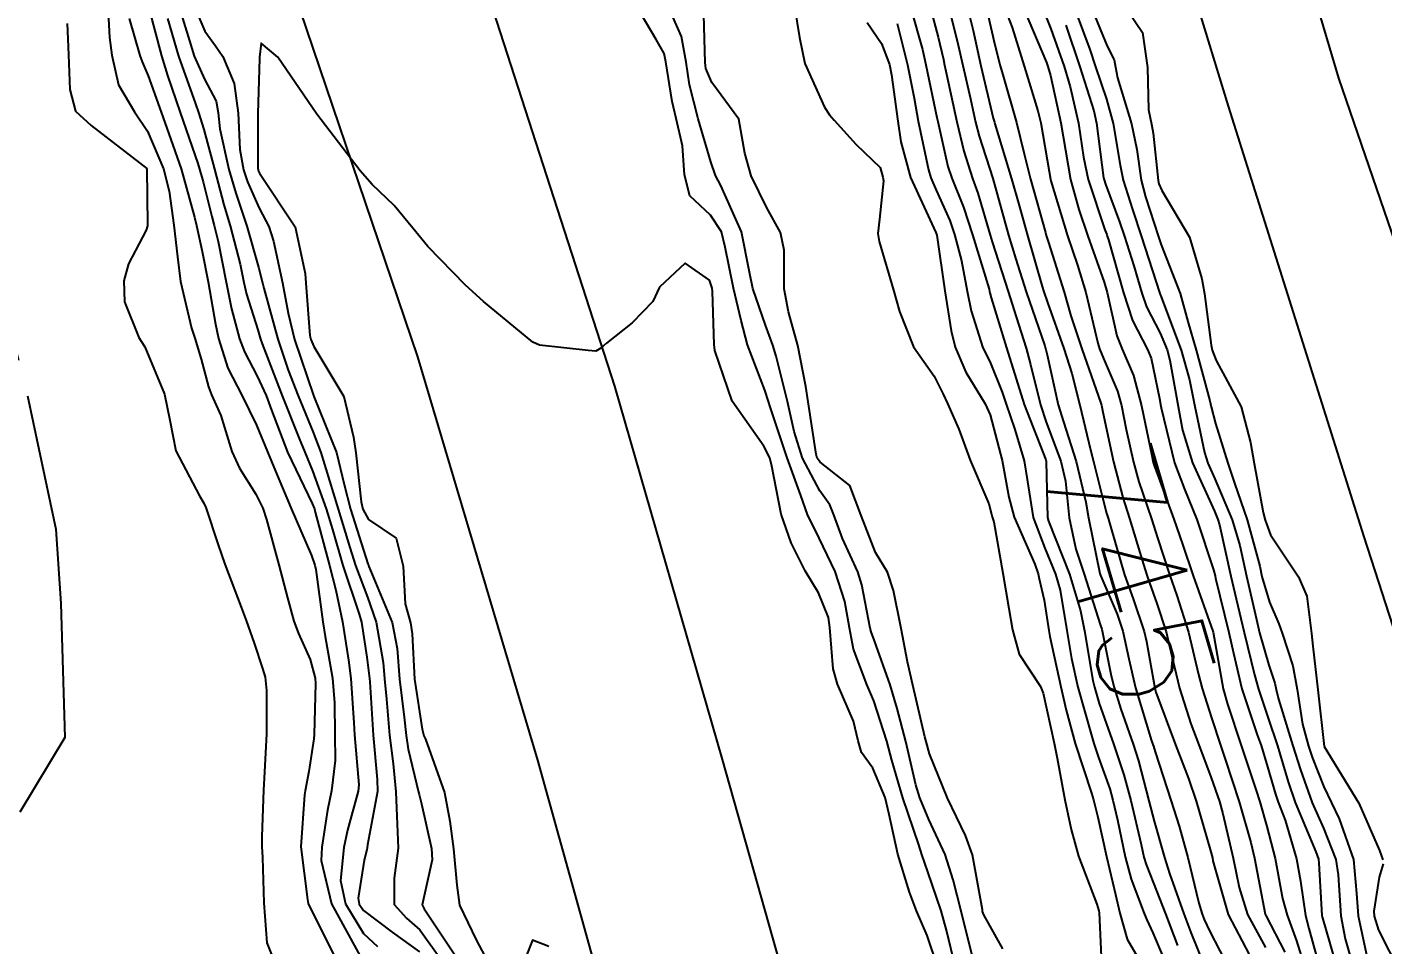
# Model space of a CAD drawing. Header units: metres. Extents: x 298520 to 308411, y 7433745 to 7450750.
# Drawn here: x 298938.96 to 298987.04, y 7449832.72 to 7449865.28 of the extents above; entities that cross this region are included whole.
import ezdxf
from ezdxf.enums import TextEntityAlignment as Align

# ---------------------------------------------------------------- set-up
doc = ezdxf.new("R2010")
doc.units = ezdxf.units.M
doc.header["$LTSCALE"] = 10
doc.linetypes.add('DASHED', pattern=[0.75, 0.5, -0.25])
for name, color, linetype in [('Cotas', 45, 'Continuous'), ('Curvas de Nivel 1m', 11, 'Continuous'), ('Curvas de Nivel 5m', 15, 'Continuous'), ('Linha Férrea', 251, 'TRACKS'), ('Vias Primárias', 230, 'Continuous'), ('Vias Secundárias', 230, 'DASHED')]:
    doc.layers.add(name, color=color, linetype=linetype)
doc.styles.add('Style-STANDARD', font='STANDARD.shx')
doc.linetypes.add('TRACKS', pattern='A,0.15,[130,ltypeshp.shx,S=0.25,R=0,X=0,Y=0],0.15', length=0.3)

msp = doc.modelspace()

# ---------------------------------------------------------------- linework, layer by layer
at = {"layer": 'Curvas de Nivel 1m', "flags": 128}
for points, elevation in [([(298941.805, 7449866.275), (298941.88, 7449864.902), (298941.959, 7449864.279), (298942.193, 7449863.227), (298942.761, 7449862.267), (298943.223, 7449861.588), (298943.795, 7449860.254), (298943.993, 7449859.453), (298944.156, 7449858.25), (298944.292, 7449857.123), (298944.391, 7449856.248), (298944.783, 7449854.597), (298944.901, 7449854.242), (298945.126, 7449853.502), (298945.39, 7449852.511), (298945.498, 7449852.234), (298945.832, 7449851.499), (298946.217, 7449850.223), (298946.491, 7449849.633), (298947.068, 7449848.714), (298947.311, 7449848.208), (298947.452, 7449847.813), (298947.888, 7449846.202), (298948.19, 7449845.034), (298948.411, 7449844.199), (298948.576, 7449843.764), (298949, 7449842.85), (298949.172, 7449842.188), (298949.187, 7449841.991), (298949.133, 7449840.188), (298949.122, 7449840.027), (298948.95, 7449838.876), (298948.823, 7449838.192), (298948.792, 7449838.043), (298948.661, 7449836.194), (298948.895, 7449834.33), (298948.93, 7449834.19), (298948.947, 7449834.135), (298949.934, 7449832.179)], 754), ([(298943.27, 7449865.944), (298943.721, 7449864.255), (298943.94, 7449863.559), (298944.382, 7449862.249), (298945.01, 7449860.437), (298945.075, 7449860.241), (298945.198, 7449859.783), (298945.503, 7449858.552), (298945.59, 7449858.234), (298945.736, 7449857.67), (298946.011, 7449856.227), (298946.205, 7449855.286), (298946.488, 7449854.22), (298946.665, 7449853.754), (298947.12, 7449852.898), (298947.436, 7449852.207), (298947.627, 7449851.683), (298948.194, 7449850.199), (298949.065, 7449848.38), (298949.143, 7449848.189), (298949.175, 7449848.076), (298949.676, 7449846.184), (298949.91, 7449845.301), (298950.137, 7449844.179), (298950.35, 7449842.826), (298950.442, 7449842.176), (298950.544, 7449840.599), (298950.57, 7449840.174), (298950.717, 7449838.401), (298950.698, 7449838.172), (298950.315, 7449836.791), (298950.19, 7449836.177), (298950.073, 7449835.011), (298950.244, 7449834.176), (298950.883, 7449833.13), (298951.385, 7449832.67)], 752), ([(298944.787, 7449866.245), (298945.262, 7449865.135), (298945.64, 7449864.617), (298945.896, 7449864.23), (298946.298, 7449863.279), (298946.438, 7449862.222), (298946.499, 7449860.935), (298946.635, 7449860.219), (298946.767, 7449859.785), (298947.189, 7449858.851), (298947.528, 7449858.207), (298947.695, 7449857.685), (298948.016, 7449856.201), (298948.217, 7449855.125), (298948.445, 7449854.197), (298949.113, 7449852.212), (298949.123, 7449852.19), (298949.129, 7449852.173), (298949.924, 7449850.182), (298950.199, 7449849.052), (298950.424, 7449848.176), (298951.044, 7449846.243), (298951.062, 7449846.189), (298951.067, 7449846.17), (298951.074, 7449846.138), (298951.903, 7449844.157), (298952.086, 7449843.236), (298952.162, 7449842.152), (298952.327, 7449840.795), (298952.4, 7449840.148), (298952.47, 7449839.66), (298952.842, 7449838.142), (298952.859, 7449838.058), (298952.939, 7449837.721), (298953.299, 7449836.136), (298953.317, 7449835.736), (298952.967, 7449834.139), (298953.034, 7449833.996), (298954.295, 7449832.126)], 749), ([(298971.889, 7449831.92), (298971.568, 7449833.241), (298971.372, 7449833.925), (298970.907, 7449835.312), (298970.693, 7449835.932), (298970.577, 7449836.275), (298970.018, 7449837.939), (298969.625, 7449839.275), (298969.447, 7449839.945), (298968.984, 7449841.377), (298968.744, 7449841.954), (298968.26, 7449843.216), (298968.125, 7449843.963), (298967.961, 7449844.904), (298967.61, 7449845.971), (298967.05, 7449847.144), (298966.64, 7449847.984), (298966.392, 7449848.665), (298965.908, 7449849.992), (298965.305, 7449851.803), (298965.25, 7449851.999), (298965.117, 7449852.402), (298964.504, 7449854.006), (298964.279, 7449854.871), (298964.009, 7449856.011), (298963.718, 7449857.471), (298963.583, 7449858.016), (298963.189, 7449858.602), (298962.46, 7449859.295), (298962.268, 7449860.034), (298962.195, 7449861.059), (298961.976, 7449862.039), (298961.835, 7449862.637), (298961.612, 7449864.045), (298961.545, 7449864.334), (298961.261, 7449864.837), (298960.545, 7449866.057)], 749), ([(298966.168, 7449865.991), (298966.349, 7449864.902), (298966.542, 7449863.987), (298967.237, 7449862.432), (298967.418, 7449862.161), (298967.575, 7449861.975), (298968.363, 7449861.111), (298969.206, 7449860.291), (298969.309, 7449859.949), (298969.325, 7449859.825), (298969.188, 7449858.469), (298969.133, 7449857.951), (298969.179, 7449857.675), (298969.689, 7449855.945), (298969.895, 7449855.192), (298970.395, 7449853.937), (298971.123, 7449852.898), (298971.446, 7449852.255), (298971.602, 7449851.925), (298972.002, 7449851.018), (298972.4, 7449849.917), (298973.067, 7449848.363), (298973.158, 7449848.003), (298973.186, 7449847.908), (298973.244, 7449847.723), (298973.56, 7449845.902), (298973.776, 7449844.655), (298973.904, 7449843.897), (298974.139, 7449843.028), (298974.899, 7449841.881), (298974.989, 7449841.647), (298975.378, 7449839.876), (298975.487, 7449839.345), (298975.757, 7449837.872), (298975.986, 7449836.81), (298976.25, 7449835.867), (298976.896, 7449834.164), (298976.966, 7449833.931), (298976.978, 7449833.859), (298977.063, 7449832.046)], 751), ([(298970.297, 7449865.94), (298970.707, 7449864.487), (298970.837, 7449863.934), (298971.225, 7449862.074), (298971.256, 7449861.93), (298971.617, 7449860.334), (298971.756, 7449859.922), (298972.165, 7449858.888), (298972.488, 7449857.91), (298973.072, 7449855.984), (298973.089, 7449855.901), (298973.101, 7449855.85), (298973.151, 7449855.671), (298973.694, 7449853.894), (298974.03, 7449852.805), (298974.324, 7449851.892), (298975.084, 7449849.923), (298975.098, 7449849.88), (298975.104, 7449849.858), (298975.151, 7449847.879), (298975.183, 7449847.757), (298975.922, 7449845.871), (298976.322, 7449844.565), (298976.46, 7449843.866), (298976.756, 7449842.102), (298976.809, 7449841.862), (298976.984, 7449841.289), (298977.486, 7449839.852), (298977.856, 7449838.751), (298978.106, 7449837.843), (298978.474, 7449836.283), (298978.566, 7449835.835), (298978.646, 7449835.569), (298978.904, 7449834.913), (298979.329, 7449833.826), (298979.756, 7449832.701)], 748), ([(298970.997, 7449865.933), (298971.263, 7449864.919), (298971.452, 7449864.124), (298971.497, 7449863.926), (298971.567, 7449863.606), (298971.926, 7449861.919), (298972.177, 7449860.88), (298972.492, 7449859.911), (298972.675, 7449859.385), (298973.108, 7449857.901), (298973.179, 7449857.656), (298973.75, 7449855.894), (298974.038, 7449854.998), (298974.386, 7449853.887), (298974.547, 7449853.308), (298974.896, 7449851.883), (298975.104, 7449851.26), (298975.623, 7449849.875), (298975.781, 7449849.168), (298975.911, 7449847.872), (298976.157, 7449846.758), (298976.451, 7449845.866), (298977.015, 7449844.082), (298977.072, 7449843.918), (298977.09, 7449843.859), (298977.41, 7449842.267), (298977.507, 7449841.852), (298977.744, 7449841.086), (298978.183, 7449839.842), (298978.371, 7449839.253), (298978.744, 7449837.833), (298978.932, 7449837.11), (298979.298, 7449835.826), (298979.474, 7449835.258), (298979.979, 7449833.819), (298980.231, 7449833.164), (298980.776, 7449831.811)], 747), ([(298971.659, 7449865.924), (298971.979, 7449864.638), (298972.142, 7449863.917), (298972.411, 7449862.737), (298972.592, 7449861.909), (298972.72, 7449861.41), (298973.203, 7449859.9), (298973.766, 7449857.894), (298974.018, 7449857.044), (298974.39, 7449855.888), (298975.047, 7449853.968), (298975.078, 7449853.881), (298975.088, 7449853.836), (298975.131, 7449853.649), (298975.527, 7449851.876), (298975.709, 7449851.269), (298976.166, 7449849.869), (298976.511, 7449848.423), (298976.605, 7449847.865), (298977.002, 7449845.892), (298977.01, 7449845.86), (298977.032, 7449845.804), (298977.62, 7449844.452), (298977.822, 7449843.848), (298978.032, 7449842.874), (298978.27, 7449841.841), (298978.836, 7449839.96), (298978.88, 7449839.831), (298978.9, 7449839.769), (298978.96, 7449839.565), (298979.536, 7449837.824), (298979.815, 7449836.936), (298980.122, 7449835.818), (298980.512, 7449834.199), (298980.632, 7449833.813), (298980.703, 7449833.625), (298980.887, 7449833.223), (298981.629, 7449831.802)], 746), ([(298973.649, 7449865.896), (298973.895, 7449865.266), (298974.323, 7449863.889), (298974.806, 7449862.308), (298974.911, 7449861.883), (298975.206, 7449860.155), (298975.247, 7449859.88), (298975.262, 7449859.82), (298975.856, 7449857.873), (298976.206, 7449856.831), (298976.502, 7449855.867), (298976.934, 7449854.063), (298976.993, 7449853.861), (298977.13, 7449853.519), (298977.624, 7449852.358), (298977.771, 7449851.85), (298977.941, 7449851.006), (298978.195, 7449849.843), (298978.383, 7449849.148), (298978.832, 7449847.833), (298979.053, 7449847.155), (298979.485, 7449845.825), (298979.734, 7449845.115), (298980.145, 7449843.819), (298980.505, 7449842.308), (298980.628, 7449841.814), (298980.977, 7449840.744), (298981.283, 7449839.807), (298981.451, 7449839.312), (298981.943, 7449837.8), (298982.362, 7449836.355), (298982.493, 7449835.794), (298982.871, 7449833.812), (298982.88, 7449833.79), (298982.893, 7449833.762), (298983.567, 7449832.467)], 743), ([(298974.314, 7449865.89), (298975.11, 7449864.025), (298975.161, 7449863.881), (298975.248, 7449863.561), (298975.623, 7449861.876), (298975.698, 7449861.395), (298975.96, 7449859.872), (298976.26, 7449858.802), (298976.579, 7449857.866), (298977.158, 7449856.228), (298977.26, 7449855.858), (298977.611, 7449854.327), (298977.8, 7449853.85), (298978.199, 7449852.919), (298978.481, 7449851.839), (298978.844, 7449850.076), (298978.899, 7449849.833), (298978.938, 7449849.688), (298979.078, 7449849.307), (298979.631, 7449847.824), (298979.937, 7449846.933), (298980.312, 7449845.817), (298981.013, 7449843.845), (298981.022, 7449843.81), (298981.381, 7449841.806), (298981.525, 7449841.265), (298982.01, 7449839.8), (298982.546, 7449838.195), (298982.674, 7449837.793), (298982.93, 7449836.916), (298983.225, 7449835.785), (298983.487, 7449834.37), (298983.642, 7449833.779), (298983.981, 7449832.871), (298984.325, 7449831.768)], 742), ([(298974.998, 7449865.883), (298975.266, 7449865.215), (298975.738, 7449863.875), (298975.956, 7449863.16), (298976.24, 7449861.87), (298976.418, 7449860.661), (298976.584, 7449859.866), (298977.185, 7449858.081), (298977.245, 7449857.921), (298977.266, 7449857.859), (298977.305, 7449857.734), (298977.847, 7449855.85), (298978.166, 7449854.867), (298978.696, 7449853.837), (298978.823, 7449853.528), (298979.116, 7449852.108), (298979.162, 7449851.83), (298979.175, 7449851.766), (298979.656, 7449849.824), (298980.009, 7449848.885), (298980.441, 7449847.816), (298981.036, 7449846.02), (298981.088, 7449845.809), (298981.109, 7449845.733), (298981.578, 7449843.804), (298981.741, 7449843.067), (298982.044, 7449841.799), (298982.588, 7449840.175), (298982.721, 7449839.792), (298982.955, 7449839.042), (298983.23, 7449838.07), (298983.331, 7449837.784), (298983.573, 7449837.141), (298983.979, 7449835.774), (298984.118, 7449834.984), (298984.297, 7449833.769), (298984.419, 7449833.298), (298984.843, 7449831.76)], 741), ([(298976.128, 7449865.871), (298976.647, 7449864.479), (298976.844, 7449863.864), (298977.236, 7449862.719), (298977.481, 7449861.856), (298977.729, 7449860.373), (298977.832, 7449859.851), (298978.157, 7449858.81), (298978.479, 7449857.841), (298979.12, 7449855.864), (298979.127, 7449855.83), (298979.135, 7449855.813), (298979.152, 7449855.771), (298979.888, 7449853.822), (298980.183, 7449852.759), (298980.373, 7449851.817), (298980.718, 7449850.185), (298980.831, 7449849.813), (298981.077, 7449849.251), (298981.697, 7449847.804), (298981.962, 7449846.888), (298982.202, 7449845.798), (298982.555, 7449844.258), (298982.671, 7449843.793), (298983.001, 7449842.638), (298983.215, 7449842.006), (298983.259, 7449841.786), (298983.334, 7449841.439), (298983.847, 7449839.777), (298984.116, 7449838.934), (298984.535, 7449837.766), (298984.93, 7449836.867), (298985.376, 7449835.755), (298985.457, 7449835.205), (298985.548, 7449833.753), (298985.705, 7449832.932), (298986.048, 7449831.748)], 739), ([(298976.737, 7449865.865), (298977.26, 7449864.604), (298977.508, 7449864.109), (298977.559, 7449863.855), (298977.63, 7449863.472), (298978.131, 7449861.846), (298978.309, 7449860.938), (298978.472, 7449859.841), (298978.619, 7449859.261), (298979.078, 7449857.832), (298979.179, 7449857.552), (298979.848, 7449855.823), (298980.129, 7449854.835), (298980.416, 7449853.817), (298980.903, 7449852.025), (298980.951, 7449851.812), (298981.104, 7449851.217), (298981.544, 7449849.805), (298981.78, 7449849.099), (298982.232, 7449847.798), (298982.673, 7449846.159), (298982.754, 7449845.793), (298983.024, 7449844.877), (298983.346, 7449844.115), (298983.475, 7449843.783), (298983.844, 7449842.62), (298983.997, 7449841.775), (298984.192, 7449840.555), (298984.404, 7449839.768), (298984.54, 7449839.348), (298984.949, 7449838.325), (298985.22, 7449837.757), (298985.493, 7449837.196), (298985.999, 7449835.749), (298986.106, 7449834.543), (298986.161, 7449833.747), (298986.521, 7449832.099)], 738), ([(298977.996, 7449865.849), (298978.511, 7449865.087), (298978.696, 7449863.838), (298978.732, 7449862.336), (298978.834, 7449861.836), (298978.898, 7449861.513), (298979.066, 7449859.832), (298979.091, 7449859.721), (298979.199, 7449859.475), (298980.186, 7449857.82), (298980.624, 7449856.352), (298980.714, 7449855.814), (298980.949, 7449853.998), (298980.989, 7449853.811), (298981.129, 7449853.453), (298982.02, 7449851.801), (298982.347, 7449850.545), (298982.475, 7449849.796), (298982.799, 7449848.059), (298982.865, 7449847.792), (298983.055, 7449847.264), (298984.051, 7449845.775), (298984.35, 7449845.094), (298984.515, 7449843.767), (298984.562, 7449843.321), (298984.733, 7449841.764), (298984.963, 7449839.76), (298986.194, 7449837.747), (298986.918, 7449836.075), (298987.044, 7449835.739)], 737), ([(298942.576, 7449865.58), (298942.951, 7449864.265), (298943.034, 7449864.047), (298943.246, 7449863.55), (298943.715, 7449862.255), (298943.982, 7449861.492), (298944.416, 7449860.248), (298944.892, 7449858.537), (298944.962, 7449858.242), (298945.169, 7449857.32), (298945.383, 7449856.237), (298945.641, 7449854.736), (298945.745, 7449854.231), (298946.077, 7449853.18), (298946.569, 7449852.218), (298947.097, 7449851.154), (298947.477, 7449850.206), (298947.76, 7449849.519), (298948.321, 7449848.197), (298949.046, 7449846.534), (298949.162, 7449846.189), (298949.197, 7449846.032), (298949.447, 7449844.186), (298949.53, 7449843.662), (298949.789, 7449842.182), (298949.856, 7449841.305), (298949.873, 7449840.181), (298949.876, 7449839.258), (298949.754, 7449838.182), (298949.615, 7449837.504), (298949.409, 7449836.185), (298949.39, 7449835.711), (298949.757, 7449834.181), (298950.823, 7449832.221)], 753), ([(298943.934, 7449865.586), (298944.33, 7449864.249), (298944.924, 7449862.555), (298945.038, 7449862.242), (298945.224, 7449861.64), (298945.601, 7449860.234), (298945.936, 7449858.975), (298946.163, 7449858.225), (298946.518, 7449856.865), (298946.648, 7449856.218), (298946.74, 7449855.808), (298947.136, 7449854.534), (298947.238, 7449854.209), (298947.292, 7449854.047), (298948.007, 7449852.201), (298948.601, 7449850.684), (298948.801, 7449850.193), (298949.076, 7449849.531), (298949.564, 7449848.185), (298949.782, 7449847.456), (298950.156, 7449846.179), (298950.733, 7449844.457), (298950.813, 7449844.172), (298951, 7449842.924), (298951.09, 7449842.264), (298951.097, 7449842.168), (298951.108, 7449842.051), (298951.224, 7449840.166), (298951.377, 7449838.594), (298951.379, 7449838.163), (298951.024, 7449836.268), (298951.011, 7449836.169), (298951, 7449836.091), (298950.916, 7449835.721), (298950.692, 7449834.376), (298950.728, 7449834.172), (298950.891, 7449833.939), (298951.904, 7449833.176), (298952.876, 7449832.481)], 751), ([(298973.558, 7449832.578), (298972.892, 7449833.787), (298972.846, 7449833.91), (298972.837, 7449833.967), (298972.487, 7449835.914), (298972.238, 7449836.602), (298971.604, 7449837.923), (298970.959, 7449839.499), (298970.839, 7449839.931), (298970.8, 7449840.097), (298970.365, 7449841.936), (298970.179, 7449842.76), (298969.956, 7449843.941), (298969.683, 7449845.287), (298969.471, 7449845.946), (298969.043, 7449846.644), (298968.536, 7449847.958), (298968.131, 7449849.022), (298967.082, 7449849.839), (298966.98, 7449849.981), (298966.937, 7449850.13), (298966.656, 7449851.985), (298966.572, 7449852.532), (298966.292, 7449853.988), (298965.962, 7449855.175), (298965.809, 7449855.993), (298965.807, 7449857.36), (298965.675, 7449857.995), (298965.192, 7449858.865), (298964.632, 7449860.006), (298964.417, 7449860.806), (298964.202, 7449862.01), (298963.246, 7449863.307), (298963.031, 7449863.803), (298963.006, 7449864.024), (298962.954, 7449865.709)], 751), ([(298969.814, 7449865.398), (298970.179, 7449863.941), (298970.42, 7449862.753), (298970.564, 7449861.937), (298970.925, 7449860.213), (298971.009, 7449859.932), (298971.199, 7449859.494), (298971.679, 7449858.414), (298971.848, 7449857.92), (298972.099, 7449856.986), (298972.297, 7449855.913), (298972.441, 7449855.206), (298972.858, 7449853.904), (298972.947, 7449853.718), (298973.127, 7449853.354), (298973.538, 7449852.325), (298973.682, 7449851.901), (298973.992, 7449851.005), (298974.319, 7449849.891), (298974.421, 7449849.234), (298974.635, 7449847.886), (298975.047, 7449846.79), (298975.433, 7449845.876), (298975.598, 7449845.303), (298975.829, 7449843.872), (298975.998, 7449842.875), (298976.224, 7449841.868), (298976.713, 7449840.116), (298976.792, 7449839.862), (298976.958, 7449839.372), (298977.354, 7449838.261), (298977.469, 7449837.852), (298977.63, 7449837.152), (298977.905, 7449835.845), (298978.119, 7449835.056), (298978.573, 7449833.835), (298978.667, 7449833.609), (298978.886, 7449833.149), (298979.276, 7449832.233)], 749), ([(298973.043, 7449865.676), (298973.261, 7449864.695), (298973.469, 7449863.898), (298973.564, 7449863.581), (298974.047, 7449861.892), (298974.319, 7449860.782), (298974.548, 7449859.887), (298975.072, 7449857.993), (298975.104, 7449857.881), (298975.179, 7449857.632), (298975.733, 7449855.874), (298975.976, 7449855.04), (298976.359, 7449853.868), (298977.039, 7449851.935), (298977.059, 7449851.861), (298977.109, 7449851.622), (298977.485, 7449849.854), (298977.818, 7449848.596), (298978.056, 7449847.845), (298978.507, 7449846.372), (298978.672, 7449845.835), (298978.763, 7449845.567), (298979.023, 7449844.829), (298979.352, 7449843.827), (298979.467, 7449843.367), (298979.827, 7449841.822), (298980.226, 7449840.565), (298980.509, 7449839.815), (298980.951, 7449838.647), (298981.242, 7449837.807), (298981.366, 7449837.376), (298981.733, 7449835.802), (298981.942, 7449834.76), (298982.245, 7449833.796), (298982.881, 7449832.633)], 744), ([(298971.256, 7449831.926), (298970.884, 7449833.06), (298970.498, 7449833.934), (298970.25, 7449834.589), (298969.843, 7449835.941), (298969.534, 7449837.344), (298969.383, 7449837.946), (298968.953, 7449838.992), (298968.55, 7449839.547), (298968.427, 7449839.958), (298968.271, 7449840.663), (298967.695, 7449841.969), (298967.543, 7449842.516), (298967.432, 7449843.974), (298967.377, 7449844.335), (298967.025, 7449845.213), (298966.547, 7449845.985), (298966.053, 7449846.984), (298965.698, 7449847.994), (298965.371, 7449849.706), (298965.295, 7449849.998), (298965.089, 7449850.413), (298963.963, 7449852.011), (298963.342, 7449853.807), (298963.323, 7449854.018), (298963.269, 7449855.901), (298963.253, 7449856.019), (298963.157, 7449856.299), (298962.297, 7449856.902), (298961.39, 7449856.046), (298961.148, 7449855.545), (298960.413, 7449854.785), (298959.51, 7449854.066), (298959.308, 7449853.891), (298959.13, 7449853.785), (298958.859, 7449853.803), (298957.132, 7449853.996), (298956.895, 7449854.102), (298955.147, 7449855.544), (298954.508, 7449856.126), (298953.173, 7449857.498), (298952.637, 7449858.148), (298951.978, 7449858.945), (298951.198, 7449859.691), (298950.772, 7449860.174), (298949.233, 7449862.19), (298947.849, 7449864.204), (298947.258, 7449864.71), (298947.198, 7449864.211), (298947.198, 7449864.157), (298947.144, 7449862.211), (298947.142, 7449860.273), (298947.152, 7449860.211), (298947.163, 7449860.171), (298947.202, 7449860.099), (298948.461, 7449858.197), (298948.817, 7449856.534), (298948.836, 7449856.193), (298948.986, 7449854.339), (298949.021, 7449854.191), (298949.13, 7449853.946), (298950.184, 7449852.179), (298950.535, 7449850.732), (298950.614, 7449850.175), (298950.803, 7449848.435), (298950.862, 7449848.172), (298951.059, 7449847.813), (298952.044, 7449847.146), (298952.292, 7449846.151), (298952.359, 7449844.814), (298952.548, 7449844.147), (298952.617, 7449843.754), (298952.692, 7449842.145), (298952.966, 7449840.372), (298953.029, 7449840.139), (298953.085, 7449840.016), (298953.761, 7449838.132), (298953.946, 7449837.116), (298954.08, 7449836.128), (298954.196, 7449834.835), (298954.293, 7449834.126), (298954.881, 7449832.899), (298955.295, 7449832.116)], 748), ([(298987.05, 7449835.6), (298986.907, 7449835.121), (298986.719, 7449833.917), (298986.729, 7449833.742), (298986.888, 7449833.244), (298987.65, 7449831.732)], 737), ([(298957.457, 7449832.669), (298956.881, 7449832.891), (298956.654, 7449832.323)], 747)]:
    msp.add_lwpolyline(points, dxfattribs=dict(at, elevation=elevation))
at = {"layer": 'Curvas de Nivel 5m', "flags": 128}
for points, elevation in [([(298944.27, 7449866.25), (298944.711, 7449864.792), (298944.885, 7449864.244), (298945.245, 7449863.424), (298945.657, 7449862.653), (298945.727, 7449862.233), (298945.788, 7449861.668), (298946.115, 7449860.226), (298946.361, 7449859.389), (298946.744, 7449858.217), (298947.161, 7449856.758), (298947.299, 7449856.209), (298947.347, 7449856.012), (298947.851, 7449854.203), (298948.216, 7449853.105), (298948.564, 7449852.195), (298949.094, 7449850.929), (298949.379, 7449850.187), (298949.507, 7449849.757), (298949.992, 7449848.181), (298950.406, 7449846.82), (298950.607, 7449846.174), (298951.026, 7449845.05), (298951.333, 7449844.165), (298951.579, 7449842.741), (298951.632, 7449842.16), (298951.703, 7449841.439), (298951.812, 7449840.157), (298951.937, 7449839.14), (298952.037, 7449838.154), (298952.065, 7449837.283), (298952.116, 7449836.152), (298951.969, 7449835.092), (298951.975, 7449834.154), (298952.407, 7449833.666), (298952.884, 7449833.255), (298953.686, 7449832.132)], 750), ([(298972.489, 7449832.301), (298972.084, 7449833.918), (298971.798, 7449835.027), (298971.516, 7449835.924), (298970.932, 7449837.17), (298970.614, 7449837.933), (298970.479, 7449838.403), (298970.12, 7449839.938), (298969.811, 7449841.112), (298969.564, 7449841.944), (298969.008, 7449843.501), (298968.89, 7449843.83), (298968.86, 7449843.952), (298968.566, 7449845.494), (298968.416, 7449845.959), (298967.876, 7449847.142), (298967.574, 7449847.972), (298967.424, 7449848.332), (298967.071, 7449848.823), (298966.456, 7449849.986), (298966.16, 7449850.926), (298965.921, 7449851.992), (298965.519, 7449853.607), (298965.402, 7449853.997), (298965.14, 7449854.703), (298964.691, 7449856.005), (298964.579, 7449856.589), (298964.292, 7449858.009), (298963.561, 7449859.654), (298963.375, 7449860.018), (298963.21, 7449860.494), (298962.758, 7449862.027), (298962.444, 7449863.231), (298962.328, 7449864.034), (298962.168, 7449864.943), (298961.675, 7449866.044)], 750), ([(298972.32, 7449865.914), (298972.508, 7449865.154), (298972.785, 7449863.907), (298973.225, 7449862.04), (298973.262, 7449861.9), (298973.277, 7449861.845), (298973.868, 7449859.893), (298974.141, 7449858.943), (298974.435, 7449857.887), (298974.96, 7449856.077), (298975.021, 7449855.881), (298975.149, 7449855.513), (298975.723, 7449853.874), (298976.005, 7449852.991), (298976.291, 7449851.868), (298976.666, 7449850.287), (298976.775, 7449849.863), (298977.071, 7449848.681), (298977.238, 7449848.031), (298977.293, 7449847.857), (298977.389, 7449847.524), (298977.882, 7449845.847), (298978.182, 7449845), (298978.576, 7449843.837), (298978.66, 7449843.485), (298978.954, 7449841.831), (298978.991, 7449841.691), (298979.691, 7449839.823), (298980.149, 7449838.62), (298980.42, 7449837.815), (298980.917, 7449836.11), (298980.993, 7449835.809), (298981.013, 7449835.708), (298981.557, 7449833.803), (298982.297, 7449832.378)], 745), ([(298940.38, 7449865.409), (298940.42, 7449864.298), (298940.472, 7449863.066), (298940.671, 7449862.296), (298941.225, 7449861.78), (298943.203, 7449860.26), (298943.225, 7449858.26), (298943.22, 7449858.222), (298943.18, 7449858.071), (298942.557, 7449856.874), (298942.389, 7449856.271), (298942.405, 7449855.531), (298942.915, 7449854.263), (298943.006, 7449854.136), (298943.13, 7449853.937), (298943.825, 7449852.253), (298944.012, 7449851.338), (298944.236, 7449850.248), (298945.067, 7449848.647), (298945.222, 7449848.395), (298945.299, 7449848.236), (298945.734, 7449846.914), (298945.969, 7449846.226), (298946.544, 7449844.7), (298946.727, 7449844.223), (298947.005, 7449843.425), (298947.308, 7449842.527), (298947.401, 7449842.214), (298947.452, 7449841.747), (298947.452, 7449840.213), (298947.367, 7449838.634), (298947.337, 7449838.214), (298947.281, 7449836.57), (298947.285, 7449836.215), (298947.307, 7449835.824), (298947.352, 7449834.213), (298947.457, 7449832.79), (298947.689, 7449832.208)], 755), ([(298968.749, 7449865.439), (298969.26, 7449864.695), (298969.543, 7449863.947), (298969.613, 7449863.581), (298969.835, 7449861.944), (298969.948, 7449861.21), (298970.288, 7449859.939), (298971.184, 7449857.988), (298971.203, 7449857.95), (298971.209, 7449857.93), (298971.219, 7449857.892), (298971.507, 7449855.925), (298971.725, 7449854.508), (298971.874, 7449853.919), (298972.244, 7449853.033), (298972.934, 7449851.912), (298973.107, 7449851.52), (298973.538, 7449849.903), (298973.774, 7449848.603), (298973.963, 7449847.897), (298974.693, 7449846.231), (298974.819, 7449845.883), (298974.856, 7449845.707), (298975.024, 7449844.947), (298975.191, 7449843.878), (298975.232, 7449843.657), (298975.614, 7449841.874), (298975.808, 7449841.044), (298976.124, 7449839.868), (298976.702, 7449838.106), (298976.777, 7449837.862), (298976.934, 7449837.253), (298977.239, 7449835.855), (298977.56, 7449834.511), (298977.717, 7449833.848), (298977.97, 7449832.93), (298978.602, 7449831.843)], 750), ([(298975.793, 7449865.349), (298976.289, 7449863.87), (298976.785, 7449862.309), (298976.889, 7449861.863), (298977.136, 7449859.928), (298977.154, 7449859.86), (298977.201, 7449859.71), (298977.7, 7449858.364), (298977.874, 7449857.85), (298978.209, 7449856.803), (298978.487, 7449855.84), (298978.661, 7449855.35), (298979.139, 7449854.415), (298979.394, 7449853.827), (298979.489, 7449853.467), (298979.777, 7449851.823), (298979.938, 7449850.984), (298980.285, 7449849.818), (298981.066, 7449848.103), (298981.191, 7449847.809), (298981.251, 7449847.617), (298981.647, 7449845.804), (298981.834, 7449844.993), (298982.126, 7449843.799), (298982.492, 7449842.301), (298982.629, 7449841.794), (298982.978, 7449840.769), (298983.301, 7449839.785), (298983.678, 7449838.507), (298983.936, 7449837.775), (298984.662, 7449836.018), (298984.753, 7449835.762), (298984.771, 7449835.622), (298984.881, 7449833.76), (298984.892, 7449833.717), (298985.45, 7449831.754)], 740)]:
    msp.add_lwpolyline(points, dxfattribs=dict(at, elevation=elevation))
at = {"layer": 'Linha Férrea', "flags": 128}
for points in [[(298729.261, 7450749.95), (298734.809, 7450730.65), (298742.343, 7450703.451), (298750.119, 7450676.237), (298757.889, 7450649.199), (298765.189, 7450623.712), (298769.985, 7450606.424), (298776.494, 7450583.287), (298783.055, 7450560.248), (298788.164, 7450542.214), (298793.821, 7450521.584), (298798.125, 7450506.606), (298804.386, 7450484.418), (298809.295, 7450466.837), (298814.551, 7450448.858), (298819.559, 7450431.225), (298826.267, 7450408.649), (298831.926, 7450389.314), (298837.135, 7450370.779), (298842.092, 7450352.398), (298847.802, 7450331.823), (298852.149, 7450316.412), (298858.34, 7450294.769), (298862.969, 7450278.965), (298867.952, 7450260.088), (298870.924, 7450249.95), (298873.722, 7450238.982), (298878.355, 7450222.697), (298882.025, 7450210.358), (298885.603, 7450197.651), (298890.189, 7450181.049), (298894.637, 7450166.006), (298898.995, 7450149.812), (298904.361, 7450131.79), (298908.122, 7450117.709), (298911.93, 7450103.946), (298916.104, 7450089.039), (298920.554, 7450073.399), (298923.212, 7450064.319), (298926.468, 7450052.577), (298930.321, 7450038.956), (298934.723, 7450023.223), (298938.252, 7450011.622), (298941.509, 7449999.193), (298944.399, 7449989.651), (298947.701, 7449977.682), (298952.335, 7449961.49), (298956.967, 7449946.581), (298961.92, 7449929.017), (298965.909, 7449915.258), (298970.082, 7449900.905), (298973.936, 7449887.787), (298977.788, 7449874.853), (298981.549, 7449862.469), (298986.366, 7449847.197), (298989.852, 7449836.37), (298994.575, 7449822.337), (298999.437, 7449807.292), (299004.068, 7449794.269), (299008.7, 7449781.657), (299013.057, 7449770.328), (299018.285, 7449757.718), (299022.322, 7449748.037), (299026.817, 7449737.63), (299031.861, 7449726.852), (299036.814, 7449716.896), (299043.096, 7449705.205), (299047.821, 7449696.534), (299054.335, 7449685.572), (299060.664, 7449675.852), (299069.469, 7449663.104), (299077.541, 7449652.872), (299085.429, 7449643.336), (299089.832, 7449637.784), (299098.728, 7449628.561), (299107.993, 7449618.793), (299117.442, 7449610.031), (299127.077, 7449601.223), (299138.453, 7449591.782), (299150.409, 7449582.651), (299162.779, 7449573.982), (299174.004, 7449567.002), (299185.962, 7449560.295), (299199.698, 7449553.222), (299213.253, 7449547.024), (299227.033, 7449541.5), (299241.999, 7449536.525), (299258.424, 7449531.831), (299277.224, 7449527.814), (299295.935, 7449525.032), (299311.589, 7449523.57), (299326.876, 7449522.883), (299340.975, 7449522.747), (299353.572, 7449523.111), (299369.274, 7449524.069), (299382.826, 7449525.211), (299396.609, 7449526.717), (299414.178, 7449529.501), (299430.969, 7449532.603), (299440.142, 7449534.839), (299451.094, 7449537.487), (299469.666, 7449542.917), (299486.963, 7449547.755), (299510.376, 7449554.83), (299531.414, 7449561.037), (299544.903, 7449564.894), (299559.186, 7449569.068), (299590.197, 7449576.665), (299616.417, 7449582.259), (299645.03, 7449585.805), (299675.251, 7449587.635), (299705.522, 7449586.259), (299732.882, 7449582.825), (299762.581, 7449576.088), (299791.888, 7449566.944), (299816.217, 7449556.896), (299840.774, 7449544.781), (299859.676, 7449534.387), (299878.529, 7449521.308), (299897.376, 7449507.135), (299919.538, 7449486.991), (299927.658, 7449478.626), (299947.133, 7449456.962), (299961.499, 7449437.961), (299971.137, 7449424.784), (299981.869, 7449408.322), (299997.595, 7449383.682), (300016.228, 7449354.96), (300035.864, 7449324.687), (300055.136, 7449295.587), (300073.232, 7449268.397), (300085.868, 7449249.95), (300089.501, 7449244.778), (300101.211, 7449227.647), (300111.197, 7449214.14), (300124.752, 7449194.736), (300135.909, 7449179.759), (300148.296, 7449162.129), (300160.805, 7449144.566), (300173.129, 7449128.481), (300185.523, 7449112.088), (300198.402, 7449095.758), (300207.462, 7449083.98), (300220.094, 7449068.515), (300233.468, 7449051.744), (300246.778, 7449035.349), (300263.478, 7449015.076), (300277.526, 7448998.444), (300292.814, 7448981.501), (300306.688, 7448964.856), (300324.623, 7448944.393), (300340.398, 7448926.517), (300357.9, 7448907.843), (300372.755, 7448891.817), (300392.041, 7448871.054), (300410.717, 7448852.066), (300427.475, 7448834.137), (300439.245, 7448822.858), (300454.898, 7448806.525), (300473.448, 7448788.164), (300493.111, 7448768.808), (300511.705, 7448749.95), (300518.198, 7448743.612), (300525.672, 7448735.984), (300530.889, 7448730.361), (300538.141, 7448723.284), (300543.771, 7448717.624), (300548.924, 7448711.903), (300554.778, 7448706.093), (300562.444, 7448698.573), (300570.483, 7448690.198), (300580.06, 7448680.508), (300590.013, 7448670.628), (300599.102, 7448661.391), (300608.565, 7448651.702), (300616.68, 7448643.32), (300625.581, 7448633.859), (300633.62, 7448625.859), (300641.21, 7448617.858), (300649.582, 7448609.897), (300659.386, 7448599.72), (300667.387, 7448591.231), (300676.098, 7448582.784), (300683.871, 7448574.669), (300691.725, 7448567.153), (300703.33, 7448554.876), (300711.744, 7448546.351), (300718.093, 7448539.767), (300726.506, 7448530.983), (300733.153, 7448523.695), (300741.152, 7448514.418), (300747.426, 7448507.242), (300750.054, 7448504.018), (300758.169, 7448493.99), (300764.854, 7448485.238), (300772.251, 7448475.55), (300781.114, 7448462.855), (300788.178, 7448452.147), (300795.99, 7448439.115), (300802.712, 7448427.661), (300809.137, 7448414.665), (300814.959, 7448402.42), (300819.763, 7448391.601), (300824.722, 7448378.533), (300829.079, 7448366.59), (300833.249, 7448353.858), (300836.592, 7448342.438), (300839.822, 7448330.572), (300842.678, 7448317.912), (300845.758, 7448304.202), (300848.387, 7448291.169), (300849.927, 7448279.903), (300851.843, 7448266.756), (300852.632, 7448254.174), (300852.974, 7448249.95), (300853.718, 7448237.64), (300853.896, 7448226.066), (300854.164, 7448215.145), (300853.836, 7448203.832), (300853.598, 7448192.905), (300852.795, 7448182.25), (300851.991, 7448170.79), (300850.801, 7448159.302), (300849.223, 7448146.768), (300848.151, 7448135.486), (300846.96, 7448124.114), (300845.442, 7448113.546), (300844.222, 7448102.204), (300842.288, 7448090.385), (300840.978, 7448078.33), (300839.608, 7448068.386), (300838.209, 7448056.39), (300836.541, 7448045.166), (300835.023, 7448032.665), (300833.535, 7448020.341), (300832.284, 7448009.205), (300831.094, 7447998.637), (300829.874, 7447985.926), (300828.432, 7447973.713), (300826.546, 7447955.639), (300825.162, 7447943.391), (300824.986, 7447942.247), (300823.836, 7447930.96), (300822.657, 7447919.829), (300821.593, 7447909.075), (300820.243, 7447895.408), (300819.533, 7447885.934), (300818.679, 7447872.07), (300818.298, 7447858.799), (300817.927, 7447851.916), (300817.786, 7447841.862), (300817.933, 7447833.489), (300818.516, 7447815.843), (300820.361, 7447795.876), (300822.449, 7447776.733), (300825.922, 7447758.996), (300827.722, 7447750.217), (300828.687, 7447743.229), (300830.467, 7447731.539), (300833.751, 7447711.152), (300838.977, 7447681.969), (300842.161, 7447664.851), (300846.249, 7447643.566), (300856.898, 7447587.933), (300861.3, 7447564.706), (300863.731, 7447552.015), (300867.081, 7447534.8), (300870.251, 7447518.153), (300879.139, 7447471.406), (300882.717, 7447452.426), (300886.196, 7447433.436), (300890.621, 7447408.952), (300893.065, 7447393.996), (300894.895, 7447382.534), (300896.018, 7447374.923), (300897.056, 7447367.88), (300898.671, 7447355.202), (300899.884, 7447344.173), (300901.155, 7447328.57), (300902.425, 7447306.17), (300902.632, 7447290.927), (300902.643, 7447274.906), (300901.209, 7447249.806), (300899.894, 7447235.454), (300897.424, 7447214.973), (300896.24, 7447207.108, -0.017609), (300893.245, 7447191.067), (300890.79, 7447180.008), (300886.347, 7447162.337), (300883.122, 7447151.267), (300877.521, 7447133.871), (300873.858, 7447123.752), (300865.532, 7447103.056), (300859.822, 7447090.388), (300850.503, 7447071.406), (300846.315, 7447063.106), (300836.805, 7447045.834), (300827.664, 7447031.197), (300815.395, 7447013.014), (300803.069, 7446996.228), (300792.968, 7446983.245), (300781.446, 7446969.292), (300759.63, 7446945.435), (300748.36, 7446933.669), (300737.301, 7446922.447), (300720.178, 7446905.644), (300707.821, 7446893.561), (300697.057, 7446883.028), (300686.376, 7446872.224), (300676.506, 7446862.329), (300660.145, 7446845.845), (300651.989, 7446837.638), (300637.917, 7446823.835), (300624.102, 7446810.419), (300614.955, 7446801.573), (300610.107, 7446796.538), (300599.124, 7446785.64, 0.017844), (300588.776, 7446774.611), (300582.973, 7446768.596), (300572.807, 7446757.15), (300570.635, 7446754.423, -0.018804), (300566.868, 7446749.902, -0.021463), (300565.197, 7446747.771, 0.014089), (300560.744, 7446742.236), (300556.818, 7446737.065), (300549.018, 7446726.402), (300544.903, 7446720.152), (300542.989, 7446717.435), (300540.702, 7446714.014), (300534.516, 7446704.131), (300528.813, 7446694.775), (300525.37, 7446688.688), (300519.775, 7446678.443, 0.017217), (300513.559, 7446666.068), (300510.115, 7446659.471), (300505.35, 7446648.44), (300501.39, 7446638.953, 0.017957), (300498.447, 7446631.125), (300492.383, 7446614.647), (300488.086, 7446600.958), (300484.889, 7446590.082), (300482.448, 7446580.533), (300479.028, 7446566.174), (300474.999, 7446546.195), (300472.245, 7446530.076), (300469.723, 7446510.133), (300467.649, 7446494.09), (300465.343, 7446472.628), (300462.509, 7446448.283), (300460.589, 7446427.75), (300458.173, 7446403.459), (300455.716, 7446377.743), (300453.679, 7446357.578), (300451.179, 7446331.957), (300448.408, 7446302.907), (300446.096, 7446278.461), (300443.948, 7446255.986), (300443.327, 7446249.95), (300441.921, 7446236.026), (300439.714, 7446214.959), (300437.145, 7446189.663), (300434.772, 7446164.489), (300432.986, 7446145.942), (300427.675, 7446092.019), (300425.457, 7446069.071), (300422.052, 7446034.05), (300420.454, 7446017.74), (300416.946, 7445981.751), (300414.159, 7445952.95), (300410.686, 7445916.311), (300408.437, 7445891.812), (300405.718, 7445868.171), (300403.766, 7445842.739), (300401.654, 7445818.651), (300400.337, 7445806.143), (300399.876, 7445801.282), (300399.266, 7445794.558)], [(298905.363, 7450145.031), (298910.207, 7450124.873), (298915.002, 7450108.012), (298921.739, 7450085.266), (298926.98, 7450064.83), (298931.003, 7450051.742), (298934.224, 7450039.953), (298937.65, 7450027.983), (298940.458, 7450017.786), (298943.206, 7450008.624), (298945.866, 7449998.811), (298948.85, 7449988.084), (298952.218, 7449977.183), (298954.849, 7449967.637), (298957.892, 7449956.733), (298961.763, 7449943.848), (298964.896, 7449932.558), (298968.973, 7449920.293), (298972.372, 7449908.382), (298975.8, 7449896.208), (298979.287, 7449884.682), (298982.035, 7449875.079), (298985.463, 7449863.464), (298988.891, 7449853.475), (298994.252, 7449836.792), (298999.642, 7449820.007), (299004.122, 7449806.223), (299009.577, 7449791.55), (299017.072, 7449771.922), (299023.852, 7449755.78), (299031.351, 7449735.099), (299042.615, 7449714.768), (299049.157, 7449702.257), (299057.947, 7449687.795), (299067.128, 7449674.025), (299074.388, 7449663.764), (299083.266, 7449652.271), (299093.226, 7449640.21), (299104.865, 7449628.3), (299116.059, 7449616.929), (299127.188, 7449606.965), (299134.846, 7449600.398), (299146.061, 7449590.999), (299159.8, 7449581.134), (299172.881, 7449572.672), (299188.754, 7449563.553), (299203.487, 7449555.781), (299219.692, 7449548.782), (299229.285, 7449544.979), (299249.695, 7449538.196), (299264.418, 7449534.22), (299286.841, 7449530.183), (299305.276, 7449527.832), (299319.472, 7449527.113), (299340.209, 7449526.73), (299362.575, 7449527.496), (299380.335, 7449528.889), (299402.027, 7449531.43), (299418.393, 7449534.55), (299439.271, 7449538.773), (299455.546, 7449542.61), (299468.219, 7449546.447), (299486.071, 7449551.679), (299502.678, 7449556.429), (299521.873, 7449562.476), (299544.903, 7449569.511), (299558.765, 7449572.874), (299572.65, 7449576.475), (299589.389, 7449580.647), (299603.615, 7449583.903), (299623.713, 7449587.445), (299640.449, 7449589.67), (299657.813, 7449590.983), (299675.925, 7449591.554), (299694.255, 7449591.042), (299708.541, 7449590.126), (299722.182, 7449588.244), (299738.919, 7449585.56), (299759.653, 7449580.821), (299775.25, 7449576.474), (299786.436, 7449572.94), (299797.015, 7449569.282), (299807.003, 7449565.52), (299816.424, 7449561.561), (299823.596, 7449557.979), (299834.148, 7449553.022), (299842.943, 7449548.641), (299850.946, 7449544.045), (299857.58, 7449540.07), (299867.592, 7449534.039), (299879.685, 7449526.144), (299888.765, 7449519.647), (299901.686, 7449509.708), (299911.305, 7449500.703), (299920.635, 7449492.515), (299928.708, 7449484.626), (299935.814, 7449476.733), (299943.925, 7449467.258), (299951.104, 7449459.003), (299957.671, 7449450.784), (299963.484, 7449442.67), (299970.77, 7449432.303), (299976.475, 7449423.904), (299982.432, 7449414.862), (299988.891, 7449404.85), (299995.852, 7449394.443), (300002.312, 7449383.928), (300010.887, 7449370.223), (300018.781, 7449358.239), (300026.569, 7449345.892), (300033.388, 7449335.88), (300041.176, 7449324.037), (300049.358, 7449311.838), (300057.288, 7449299.745), (300065.47, 7449287.364), (300073.508, 7449275.701), (300081.011, 7449264.541), (300090.196, 7449251.298), (300091.164, 7449249.95), (300100.525, 7449236.167), (300109.403, 7449223.951), (300117.162, 7449213.187), (300127.336, 7449198.457), (300139.6, 7449181.446), (300149.952, 7449166.72), (300159.813, 7449153.466), (300168.75, 7449141.382), (300179.779, 7449126.346), (300190.932, 7449112.414), (300203.876, 7449095.222), (300217.308, 7449078.587), (300230.374, 7449062.005), (300242.887, 7449046.162), (300256.877, 7449029.774), (300272.777, 7449010.921), (300288.309, 7448992.868), (300306.303, 7448971.97), (300322.512, 7448953.54), (300337.055, 7448937.024), (300349.196, 7448923.521), (300363.433, 7448907.803), (300372.178, 7448898.27), (300387.649, 7448881.624), (300402.322, 7448866.086), (300417.298, 7448851.105), (300428.763, 7448838.962), (300440.716, 7448827.379), (300454.398, 7448813.148), (300467.461, 7448800.639), (300481.638, 7448785.533), (300502.227, 7448765.254), (300514.06, 7448753.852), (300517.826, 7448749.95), (300528.275, 7448738.976), (300540.783, 7448726.333), (300551.364, 7448715.261), (300568.358, 7448698.083), (300580.431, 7448686.447), (300591.073, 7448675.242), (300605.822, 7448659.996), (300619.827, 7448645.871), (300631.531, 7448633.85), (300641.93, 7448623.388), (300651.196, 7448614.132), (300663.21, 7448601.736), (300675.654, 7448588.967), (300686.366, 7448579.136), (300697.132, 7448567.001), (300714.307, 7448549.82), (300728.065, 7448535.254), (300742.189, 7448519.954), (300754.02, 7448506), (300763.608, 7448493.67), (300772.134, 7448482.969), (300781.594, 7448469.905), (300789.873, 7448457.453), (300798.087, 7448444.138), (300806.367, 7448430.378), (300809.353, 7448423.731), (300815.826, 7448410.715), (300822.176, 7448396.83), (300827.777, 7448382.459), (300832.26, 7448369.325), (300838.297, 7448352.647), (300842.655, 7448335.903), (300846.951, 7448318.72), (300850.061, 7448305.153), (300853.485, 7448286.05), (300855.912, 7448269.922), (300857.341, 7448249.95), (300858.33, 7448231.606), (300857.942, 7448206.205), (300856.925, 7448178.368), (300854.333, 7448156.855), (300851.333, 7448129.708), (300849.095, 7448108.502), (300845.739, 7448085.317), (300843.044, 7448064.17), (300840.396, 7448043.097), (300838.567, 7448030.951), (300837.041, 7448016.016), (300835.11, 7447994.958), (300832.975, 7447975.28), (300830.738, 7447953.623), (300829.108, 7447937.188), (300828.366, 7447933.435), (300827.045, 7447924.743), (300825.629, 7447910.191), (300824.268, 7447895.589), (300822.966, 7447881.617), (300821.953, 7447863.074), (300821.73, 7447846.352), (300821.738, 7447838.346), (300822.298, 7447822.796), (300823.264, 7447806.625), (300824.128, 7447792.391), (300826.211, 7447777.691), (300829.715, 7447760.435), (300831.501, 7447751.07), (300833.495, 7447738.255), (300836.415, 7447720.056), (300862.711, 7447579.549), (300879.787, 7447489.912), (300882.904, 7447473.371), (300886.736, 7447453.399), (300891.84, 7447425.61), (300894.824, 7447408.419), (300897.501, 7447392.308), (300900.259, 7447374.699), (300902.627, 7447356.768), (300903.989, 7447344.999), (300904.86, 7447335.88), (300905.847, 7447322.28), (300906.291, 7447313.022), (300906.573, 7447308.418), (300906.759, 7447298.893), (300906.88, 7447292.725, -0.006984), (300906.844, 7447284.829), (300906.695, 7447276.838), (300906.36, 7447267.883), (300905.744, 7447256.667), (300905.23, 7447249.95), (300904.292, 7447239.525), (300903.012, 7447227.25), (300901.034, 7447212.309), (300899.543, 7447202.921, -0.011988), (300897.909, 7447194.02), (300894.997, 7447180.769), (300891.356, 7447165.387), (300887.457, 7447151.115), (300883.301, 7447137.652), (300876.75, 7447119.219), (300874.099, 7447111.988), (300871.749, 7447106.138, -0.018309), (300868.914, 7447099.764, 0.011681), (300865.826, 7447093.061), (300860.469, 7447081.825), (300851.72, 7447064.422), (300846.208, 7447053.937), (300843.033, 7447048.479), (300836.89, 7447038.137), (300827.206, 7447022.921), (300821.11, 7447014.014), (300814.857, 7447005.089), (300809.628, 7446998.099), (300801.236, 7446986.884), (300791.122, 7446974.407), (300781.425, 7446962.969), (300774.943, 7446955.767), (300762.88, 7446942.762), (300751.299, 7446930.933), (300734.873, 7446914.565), (300727.949, 7446907.628), (300717.868, 7446897.443), (300705.6, 7446885.783), (300698.716, 7446879.048), (300668.127, 7446848.06), (300640.994, 7446821.407), (300627.442, 7446808.23), (300610.345, 7446790.697), (300597.443, 7446778.155), (300592.334, 7446772.486), (300571.229, 7446748.595), (300567.705, 7446744.65), (300564.743, 7446740.8), (300562.62, 7446737.769), (300551.356, 7446722.391), (300544.903, 7446712.981), (300541.869, 7446707.917), (300539.497, 7446704.103, 0.003437), (300530.37, 7446689.205, 0.010632), (300522.744, 7446675.931, 0.016565), (300518.05, 7446666.625, -0.011698), (300511.771, 7446653.868, 0.029635), (300510.132, 7446650.211), (300505.481, 7446638.898), (300500.314, 7446625.471), (300492.316, 7446601.197), (300488.229, 7446587.047), (300485.297, 7446575.185), (300482.347, 7446562.473), (300481.087, 7446556.089, 0.004599), (300479.148, 7446545.763), (300476.443, 7446530.265), (300474.645, 7446518.085), (300472.755, 7446502.987), (300471.297, 7446490.618), (300469.17, 7446472.092), (300467.901, 7446459.793), (300466.767, 7446449.806), (300465.445, 7446435.701), (300463.191, 7446412.592), (300462.659, 7446405.266), (300461.606, 7446397.228), (300459.608, 7446375.419), (300458.167, 7446361.3), (300456.938, 7446349.283), (300454.601, 7446324.341), (300452.383, 7446301.27), (300450.408, 7446280.731), (300448.612, 7446261.944), (300447.444, 7446249.79), (300445.943, 7446235.321), (300443.682, 7446213.965), (300443.009, 7446207.561), (300441.275, 7446189.511), (300439.198, 7446168.049), (300436.473, 7446140.607), (300434.029, 7446115.856), (300431.015, 7446085.098), (300427.797, 7446052.837), (300425.199, 7446025.415), (300423.636, 7446009.727), (300422.457, 7445994.573), (300421.615, 7445989.53), (300419.286, 7445963.664), (300415.807, 7445928.192), (300414.69, 7445917.527), (300413.782, 7445904.921), (300412.247, 7445888.391), (300411.949, 7445886.157), (300411.266, 7445881.618), (300410.692, 7445876.189), (300409.038, 7445857.286), (300407.606, 7445838.578), (300405.212, 7445812.517), (300404.532, 7445804.524), (300403.437, 7445794.141)]]:
    msp.add_lwpolyline(points, format="xyb", dxfattribs=at)
at = {"layer": 'Vias Primárias'}
for points, elevation in [([(299004.308, 7449682.922), (298996.711, 7449712.077), (298994.321, 7449721.461), (298991.521, 7449732.453), (298988.926, 7449743.21), (298986.419, 7449752.655), (298983.038, 7449765.772), (298980.21, 7449778.312), (298977.354, 7449789.214), (298974.117, 7449801.137), (298970.589, 7449814.575), (298967.062, 7449827.112), (298963.623, 7449839.3), (298959.804, 7449852.535), (298955.489, 7449865.887), (298951.583, 7449877.199), (298946.861, 7449889.561), (298941.758, 7449902.476), (298936.89, 7449913.993), (298931.642, 7449925.741), (298926.044, 7449937.637), (298920.125, 7449949.561), (298914.032, 7449960.786), (298908.23, 7449971.343)], 710.86), ([(298990.784, 7449709.405), (298986.983, 7449723.788), (298983.596, 7449737.463), (298980.413, 7449749.081), (298977.232, 7449763.661), (298973.555, 7449778.373), (298968.844, 7449795.6), (298965.538, 7449808.62), (298961.61, 7449822.959), (298957.065, 7449839.278), (298952.809, 7449853.579), (298947.479, 7449869.321), (298940.827, 7449887.708), (298933.553, 7449905.559), (298928.223, 7449918.253), (298918.721, 7449938.452), (298912.15, 7449951.507), (298901.282, 7449971.013)], 751.201)]:
    msp.add_lwpolyline(points, dxfattribs=dict(at, elevation=elevation))
at = {"layer": 'Vias Secundárias', "elevation": 751.201}
msp.add_lwpolyline([(298937.429, 7449858.306), (298938.966, 7449852.201), (298939.977, 7449847.468), (298940.155, 7449844.836), (298940.288, 7449840.073), (298938.698, 7449837.427)], dxfattribs=at)

# ---------------------------------------------------------------- texts
at = {"layer": 'Cotas', "style": 'Style-STANDARD'}
msp.add_text('745', height=4, rotation=286.21, dxfattribs=at).set_placement((298978.047, 7449845.909, 745), align=Align.MIDDLE_CENTER)

doc.saveas('drawing.dxf')
